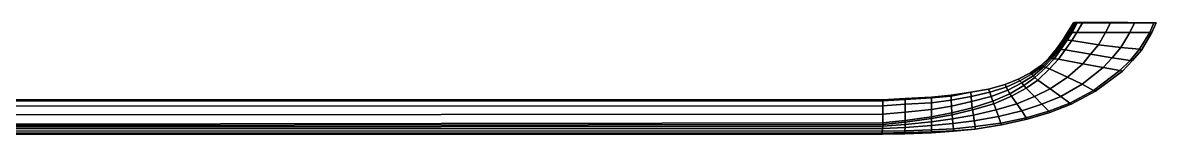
# Model space of a CAD drawing. Extents: x -286 to 286, y -28 to 0.
# Drawn here: x 6 to 286, y -27.6 to 0 of the extents above; entities that cross this region are included whole.
import ezdxf

# ---------------------------------------------------------------- set-up
doc = ezdxf.new("R2010")
doc.units = 0
doc.layers.add('METAL', color=5, linetype='CONTINUOUS')

msp = doc.modelspace()

# ---------------------------------------------------------------- meshes
at = {"layer": 'METAL'}
mesh = msp.add_polyface(dxfattribs=at)
corners = [(265.2, -2.46, 3.11), (264.03, -4.3, 3.13), (265.17, -4.45, 2.94), (266.38, -2.46, 2.92), (262.45, -6.63, 3.13), (263.5, -6.77, 2.95), (260.75, -8.98, 3.14), (261.84, -9.08, 2.96), (265.84, 0, 0.83), (265.52, -0.01, -0.67), (264.11, -2.46, -0.53), (264.47, -2.44, 0.81), (263.04, -4.15, -0.43), (263.3, -4.17, 0.97), (261.4, -6.46, -0.43), (261.67, -6.49, 0.97), (259.44, -8.78, -0.43), (259.76, -8.83, 0.97), (266.16, 0, 2.11), (264.84, -2.44, 2.07), (266.47, -0.01, 3.18), (265.2, -2.46, 3.11), (263.63, -4.22, 2.16), (264.03, -4.3, 3.13), (262.02, -6.55, 2.16), (262.45, -6.63, 3.13), (260.2, -8.9, 2.16), (260.75, -8.98, 3.14), (264.11, -2.46, -1.21), (265.52, -0.01, -1.21), (263.04, -4.15, -1.13), (261.4, -6.46, -1.13), (259.44, -8.78, -1.13), (263.04, -4.15, -1.48), (261.4, -6.46, -1.48), (261.4, -6.46, -1.37), (263.04, -4.15, -1.37), (265.52, -0.01, -1.39), (264.11, -2.46, -1.39), (259.44, -8.78, -1.37), (265.52, -0.01, -1.48), (264.11, -2.46, -1.48), (259.44, -8.78, -1.48), (265.2, -2.46, -6.08), (266.38, -2.46, -5.88), (265.17, -4.45, -5.9), (264.03, -4.3, -6.09), (263.5, -6.77, -5.92), (262.45, -6.63, -6.1), (261.84, -9.08, -5.93), (260.75, -8.98, -6.1), (265.84, 0, -3.79), (264.47, -2.44, -3.77), (264.11, -2.46, -2.43), (265.52, -0.01, -2.29), (263.3, -4.17, -3.93), (263.04, -4.15, -2.53), (261.67, -6.49, -3.93), (261.4, -6.46, -2.53), (259.76, -8.83, -3.94), (259.44, -8.78, -2.53), (266.16, 0, -5.08), (264.84, -2.44, -5.03), (263.63, -4.22, -5.12), (265.2, -2.46, -6.08), (264.03, -4.3, -6.09), (262.02, -6.55, -5.12), (262.45, -6.63, -6.1), (260.2, -8.9, -5.13), (260.75, -8.98, -6.1), (264.11, -2.46, -1.75), (265.52, -0.01, -1.75), (263.04, -4.15, -1.83), (261.4, -6.46, -1.83), (259.44, -8.78, -1.83), (263.04, -4.15, -1.6), (261.4, -6.46, -1.6), (264.11, -2.46, -1.57), (265.52, -0.01, -1.57), (257.68, -10.56, -1.83), (257.68, -10.56, -1.6), (259.44, -8.78, -1.6)]
mesh.append_faces([[corners[k] for k in face] for face in [(0, 1, 2, 3), (1, 4, 5, 2), (4, 6, 7, 5), (8, 9, 10, 11), (11, 10, 12, 13), (13, 12, 14, 15), (15, 14, 16, 17), (18, 8, 11, 19), (20, 18, 19, 21), (19, 11, 13, 22), (21, 19, 22, 23), (22, 13, 15, 24), (23, 22, 24, 25), (24, 15, 17, 26), (25, 24, 26, 27), (28, 10, 9, 29), (30, 12, 10, 28), (31, 14, 12, 30), (32, 16, 14, 31), (33, 34, 35, 36), (28, 29, 37, 38), (36, 30, 28, 38), (31, 30, 36, 35), (32, 31, 35, 39), (38, 37, 40, 41), (36, 38, 41, 33), (39, 35, 34, 42), (43, 44, 45, 46), (46, 45, 47, 48), (48, 47, 49, 50), (51, 52, 53, 54), (52, 55, 56, 53), (55, 57, 58, 56), (57, 59, 60, 58), (61, 62, 52, 51), (62, 63, 55, 52), (64, 65, 63, 62), (63, 66, 57, 55), (65, 67, 66, 63), (66, 68, 59, 57), (67, 69, 68, 66), (70, 71, 54, 53), (72, 70, 53, 56), (73, 72, 56, 58), (74, 73, 58, 60), (33, 75, 76, 34), (70, 77, 78, 71), (75, 77, 70, 72), (73, 76, 75, 72), (79, 80, 81, 74), (74, 81, 76, 73), (77, 41, 40, 78), (75, 33, 41, 77), (81, 42, 34, 76)]])
mesh = msp.add_polyface(dxfattribs=at)
corners = [(266.47, -0.01, 3.18), (265.2, -2.46, 3.11), (266.38, -2.46, 2.92), (267.77, -0.01, 2.98), (279, 0, 0.38), (279, -0.01, -0.67), (267.77, -0.01, -0.67), (267.77, 0, 0.76), (265.52, -0.01, -0.67), (265.84, 0, 0.83), (267.77, 0, 1.98), (266.16, 0, 2.11), (267.77, -0.01, 2.98), (266.47, -0.01, 3.18), (267.79, -0.01, -1.21), (279.15, -0.01, -1.21), (277.63, -11.97, -1.13), (277.04, -11.84, -0.43), (270.54, -16.76, -0.21), (270.98, -16.97, -0.94), (264.66, -19.92, 0.17), (265, -20.19, -0.6), (265.52, -0.01, -1.21), (267.79, -0.01, -1.48), (265.52, -0.01, -1.48), (265.52, -0.01, -1.39), (267.79, -0.01, -1.39), (279.15, -0.01, -1.39), (270.98, -16.97, -0.94), (265, -20.19, -0.6), (265, -20.19, -1.19), (270.98, -16.97, -1.31), (274.72, -0.01, 2.07), (273.47, -2.46, 2.03), (265.17, -4.45, 2.94), (271.72, -5.46, 2.07), (269.8, -7.82, 2.11), (263.5, -6.77, 2.95), (261.84, -9.08, 2.96), (267.87, -10.16, 2.15), (275.15, -8.69, 0.95), (272.93, -11.08, 1.02), (264.06, -13.48, 2.3), (267.7, -15.25, 1.21), (277.04, -11.84, -0.43), (270.54, -16.76, -0.21), (262.42, -18.29, 1.51), (264.66, -19.92, 0.17), (274.72, -0.01, 2.07), (274.01, 0, 1.47), (277.29, -6.17, 0.89), (279.15, -0.01, -1.48), (265, -20.19, -1.48), (270.98, -16.97, -1.48), (266.47, -0.01, -6.15), (267.77, -0.01, -5.95), (266.38, -2.46, -5.88), (265.2, -2.46, -6.08), (279, 0, -3.35), (267.77, 0, -3.73), (267.77, -0.01, -2.29), (279, -0.01, -2.29), (265.84, 0, -3.79), (265.52, -0.01, -2.29), (267.77, 0, -4.94), (266.47, -0.01, -6.15), (265.2, -2.46, -6.08), (264.84, -2.44, -5.03), (266.16, 0, -5.08), (266.16, 0, -5.08), (267.77, -0.01, -5.95), (266.47, -0.01, -6.15), (267.79, -0.01, -1.75), (279.15, -0.01, -1.75), (277.63, -11.97, -1.83), (270.98, -16.97, -2.02), (270.54, -16.76, -2.76), (277.04, -11.84, -2.53), (265, -20.19, -2.37), (264.66, -19.92, -3.14), (265.52, -0.01, -1.75), (267.79, -0.01, -1.57), (265.52, -0.01, -1.57), (279.15, -0.01, -1.57), (270.98, -16.97, -2.02), (270.98, -16.97, -1.66), (265, -20.19, -1.78), (265, -20.19, -2.37), (274.72, -0.01, -5.03), (273.47, -2.46, -5), (271.72, -5.46, -5.03), (265.17, -4.45, -5.9), (269.8, -7.82, -5.07), (267.87, -10.16, -5.12), (261.84, -9.08, -5.93), (263.5, -6.77, -5.92), (275.15, -8.69, -3.92), (272.93, -11.08, -3.98), (267.7, -15.25, -4.18), (264.06, -13.48, -5.26), (277.04, -11.84, -2.53), (270.54, -16.76, -2.76), (264.66, -19.92, -3.14), (262.42, -18.29, -4.47), (274.01, 0, -4.43), (274.72, -0.01, -5.03), (277.29, -6.17, -3.85)]
mesh.append_faces([[corners[k] for k in face] for face in [(0, 1, 2, 3), (4, 5, 6, 7), (7, 6, 8, 9), (7, 10, 4, 4), (10, 7, 9, 11), (12, 10, 11, 13), (14, 6, 5, 15), (16, 17, 18, 19), (19, 18, 20, 21), (22, 8, 6, 14), (23, 24, 25, 26), (14, 15, 27, 26), (28, 29, 30, 31), (22, 14, 26, 25), (32, 3, 2, 33), (33, 2, 34, 35), (36, 37, 38, 39), (35, 34, 37, 36), (40, 36, 39, 41), (41, 39, 42, 43), (44, 41, 43, 45), (45, 43, 46, 47), (12, 48, 49, 10), (50, 35, 36, 40), (26, 27, 51, 23), (31, 30, 52, 53), (54, 55, 56, 57), (58, 59, 60, 61), (59, 62, 63, 60), (59, 58, 64, 64), (65, 66, 67, 68), (64, 69, 62, 59), (70, 71, 69, 64), (72, 73, 61, 60), (74, 75, 76, 77), (75, 78, 79, 76), (80, 72, 60, 63), (23, 81, 82, 24), (72, 81, 83, 73), (84, 85, 86, 87), (80, 82, 81, 72), (88, 89, 56, 55), (89, 90, 91, 56), (92, 93, 94, 95), (90, 92, 95, 91), (96, 97, 93, 92), (97, 98, 99, 93), (100, 101, 98, 97), (101, 102, 103, 98), (70, 64, 104, 105), (106, 96, 92, 90), (81, 23, 51, 83), (85, 53, 52, 86)]])
mesh = msp.add_polyface(dxfattribs=at)
corners = [(285.43, -0.01, -0.67), (279, -0.01, -0.67), (279, 0, 0.38), (267.77, 0, 1.98), (274.01, 0, 1.47), (277.76, 0, 0.93), (286.02, -0.01, -1.21), (285.43, -0.01, -0.67), (284.39, -2.46, -0.67), (284.93, -2.46, -1.18), (281.88, -6.6, -0.61), (282.33, -6.79, -1.19), (279.54, -9.37, -0.52), (280.16, -9.37, -1.16), (279.15, -0.01, -1.21), (286.02, -0.01, -1.21), (277.04, -11.84, -0.43), (277.63, -11.97, -1.13), (282.33, -6.79, -1.48), (284.93, -2.46, -1.48), (284.93, -2.46, -1.37), (282.33, -6.79, -1.39), (280.16, -9.37, -1.48), (280.16, -9.37, -1.38), (270.98, -16.97, -1.48), (277.63, -11.97, -1.48), (277.63, -11.97, -1.37), (270.98, -16.97, -1.31), (286.02, -0.01, -1.21), (284.93, -2.46, -1.18), (286.02, -0.01, -1.39), (282.33, -6.79, -1.19), (280.16, -9.37, -1.16), (277.63, -11.97, -1.13), (270.98, -16.97, -0.94), (286.02, -0.01, -1.39), (279.15, -0.01, -1.39), (280.61, -0.01, 0.85), (280.61, -0.01, 0.85), (274.72, -0.01, 2.07), (273.47, -2.46, 2.03), (279.47, -2.46, 0.84), (285.43, -0.01, -0.67), (284.39, -2.46, -0.67), (271.72, -5.46, 2.07), (277.29, -6.17, 0.89), (281.88, -6.6, -0.61), (279.54, -9.37, -0.52), (275.15, -8.69, 0.95), (272.93, -11.08, 1.02), (277.04, -11.84, -0.43), (274.72, -0.01, 2.07), (286.02, -0.01, -1.48), (286.02, -0.01, -1.48), (279.15, -0.01, -1.48), (285.43, -0.01, -2.29), (279, 0, -3.35), (279, -0.01, -2.29), (277.76, 0, -3.9), (274.01, 0, -4.43), (267.77, 0, -4.94), (286.02, -0.01, -1.75), (284.93, -2.46, -1.78), (284.39, -2.46, -2.29), (285.43, -0.01, -2.29), (282.33, -6.79, -1.77), (281.88, -6.6, -2.36), (280.16, -9.37, -1.8), (279.54, -9.37, -2.44), (279.15, -0.01, -1.75), (286.02, -0.01, -1.75), (277.63, -11.97, -1.83), (277.04, -11.84, -2.53), (282.33, -6.79, -1.58), (284.93, -2.46, -1.59), (280.16, -9.37, -1.59), (270.98, -16.97, -1.66), (277.63, -11.97, -1.6), (286.02, -0.01, -1.75), (286.02, -0.01, -1.57), (284.93, -2.46, -1.78), (282.33, -6.79, -1.77), (280.16, -9.37, -1.8), (277.63, -11.97, -1.83), (270.98, -16.97, -2.02), (279.15, -0.01, -1.57), (286.02, -0.01, -1.57), (280.61, -0.01, -3.82), (280.61, -0.01, -3.82), (279.47, -2.46, -3.8), (273.47, -2.46, -5), (274.72, -0.01, -5.03), (285.43, -0.01, -2.29), (284.39, -2.46, -2.29), (277.29, -6.17, -3.85), (271.72, -5.46, -5.03), (281.88, -6.6, -2.36), (279.54, -9.37, -2.44), (277.04, -11.84, -2.53), (272.93, -11.08, -3.98), (275.15, -8.69, -3.92), (274.72, -0.01, -5.03)]
mesh.append_faces([[corners[k] for k in face] for face in [(0, 1, 2, 2), (3, 4, 5, 2), (6, 7, 8, 9), (9, 8, 10, 11), (11, 10, 12, 13), (14, 1, 0, 15), (13, 12, 16, 17), (18, 19, 20, 21), (22, 18, 21, 23), (24, 25, 26, 27), (28, 29, 20, 30), (29, 31, 21, 20), (31, 32, 23, 21), (33, 34, 27, 26), (14, 15, 35, 36), (32, 33, 26, 23), (37, 0, 2, 5), (38, 39, 40, 41), (42, 38, 41, 43), (41, 40, 44, 45), (43, 41, 45, 46), (47, 48, 49, 50), (51, 37, 5, 4), (46, 45, 48, 47), (30, 20, 19, 52), (36, 35, 53, 54), (23, 26, 25, 22), (55, 56, 57, 57), (58, 59, 60, 56), (61, 62, 63, 64), (62, 65, 66, 63), (65, 67, 68, 66), (69, 70, 55, 57), (67, 71, 72, 68), (18, 73, 74, 19), (22, 75, 73, 18), (24, 76, 77, 25), (78, 79, 74, 80), (80, 74, 73, 81), (81, 73, 75, 82), (83, 77, 76, 84), (69, 85, 86, 70), (82, 75, 77, 83), (87, 58, 56, 55), (88, 89, 90, 91), (92, 93, 89, 88), (89, 94, 95, 90), (93, 96, 94, 89), (97, 98, 99, 100), (101, 59, 58, 87), (96, 97, 100, 94), (79, 52, 19, 74), (85, 54, 53, 86), (75, 22, 25, 77)]])
mesh = msp.add_polyface(dxfattribs=at)
corners = [(260.75, -8.98, 3.14), (258.71, -11.07, 3.2), (259.64, -11.45, 3.05), (261.84, -9.08, 2.96), (256.03, -13.57, 3.27), (256.74, -14.26, 3.15), (259.76, -8.83, 0.97), (259.44, -8.78, -0.43), (257.68, -10.56, -0.43), (257.95, -10.7, 0.99), (254.92, -12.43, -0.43), (255.22, -12.76, 1.02), (260.2, -8.9, 2.16), (258.29, -10.88, 2.2), (260.75, -8.98, 3.14), (258.71, -11.07, 3.2), (255.59, -13.14, 2.25), (256.03, -13.57, 3.27), (265, -20.19, -0.6), (264.66, -19.92, 0.17), (259.46, -21.91, 0.48), (259.71, -22.24, -0.15), (257.68, -10.56, -1.13), (259.44, -8.78, -1.13), (254.92, -12.43, -1.13), (253.89, -23.52, 0.83), (254.09, -23.88, 0.07), (259.71, -22.24, -1.48), (265, -20.19, -1.48), (265, -20.19, -1.19), (259.71, -22.24, -1.04), (259.44, -8.78, -1.48), (257.68, -10.56, -1.48), (257.68, -10.56, -1.37), (259.44, -8.78, -1.37), (265, -20.19, -0.6), (259.71, -22.24, -0.15), (254.92, -12.43, -1.37), (254.09, -23.88, 0.07), (254.09, -23.88, -0.97), (267.87, -10.16, 2.15), (264.06, -13.48, 2.3), (259.78, -16.4, 2.5), (253.9, -16.23, 3.16), (255.9, -18.27, 2.63), (267.7, -15.25, 1.21), (262.42, -18.29, 1.51), (257.75, -20.16, 1.74), (264.66, -19.92, 0.17), (259.46, -21.91, 0.48), (252.79, -21.83, 2), (253.89, -23.52, 0.83), (254.92, -12.43, -1.48), (254.09, -23.88, -1.48), (260.75, -8.98, -6.1), (261.84, -9.08, -5.93), (259.64, -11.45, -6.01), (258.71, -11.07, -6.16), (256.74, -14.26, -6.11), (256.03, -13.57, -6.24), (259.76, -8.83, -3.94), (257.95, -10.7, -3.96), (257.68, -10.56, -2.53), (259.44, -8.78, -2.53), (255.22, -12.76, -3.98), (254.92, -12.43, -2.53), (260.2, -8.9, -5.13), (258.29, -10.88, -5.17), (260.75, -8.98, -6.1), (258.71, -11.07, -6.16), (255.59, -13.14, -5.22), (256.03, -13.57, -6.24), (265, -20.19, -2.37), (259.71, -22.24, -2.82), (259.46, -21.91, -3.45), (264.66, -19.92, -3.14), (257.68, -10.56, -1.83), (259.44, -8.78, -1.83), (254.92, -12.43, -1.83), (254.09, -23.88, -3.03), (253.89, -23.52, -3.79), (259.71, -22.24, -1.93), (265, -20.19, -1.78), (259.44, -8.78, -1.6), (257.68, -10.56, -1.6), (265, -20.19, -2.37), (259.71, -22.24, -2.82), (254.92, -12.43, -1.6), (254.09, -23.88, -2), (254.09, -23.88, -3.03), (267.87, -10.16, -5.12), (264.06, -13.48, -5.26), (259.78, -16.4, -5.47), (255.9, -18.27, -5.59), (253.9, -16.23, -6.12), (267.7, -15.25, -4.18), (262.42, -18.29, -4.47), (257.75, -20.16, -4.7), (264.66, -19.92, -3.14), (259.46, -21.91, -3.45), (253.89, -23.52, -3.79), (252.79, -21.83, -4.96)]
mesh.append_faces([[corners[k] for k in face] for face in [(0, 1, 2, 3), (1, 4, 5, 2), (6, 7, 8, 9), (9, 8, 10, 11), (12, 6, 9, 13), (14, 12, 13, 15), (13, 9, 11, 16), (15, 13, 16, 17), (18, 19, 20, 21), (22, 8, 7, 23), (24, 10, 8, 22), (21, 20, 25, 26), (27, 28, 29, 30), (31, 32, 33, 34), (35, 36, 30, 29), (22, 23, 34, 33), (24, 22, 33, 37), (36, 38, 39, 30), (40, 3, 2, 41), (41, 2, 5, 42), (42, 5, 43, 44), (45, 41, 42, 46), (46, 42, 44, 47), (48, 46, 47, 49), (49, 47, 50, 51), (37, 33, 32, 52), (30, 39, 53, 27), (54, 55, 56, 57), (57, 56, 58, 59), (60, 61, 62, 63), (61, 64, 65, 62), (66, 67, 61, 60), (68, 69, 67, 66), (67, 70, 64, 61), (69, 71, 70, 67), (72, 73, 74, 75), (76, 77, 63, 62), (78, 76, 62, 65), (73, 79, 80, 74), (27, 81, 82, 28), (31, 83, 84, 32), (85, 82, 81, 86), (78, 87, 84, 76), (86, 81, 88, 89), (90, 91, 56, 55), (91, 92, 58, 56), (92, 93, 94, 58), (95, 96, 92, 91), (96, 97, 93, 92), (98, 99, 97, 96), (99, 100, 101, 97), (87, 52, 32, 84), (81, 27, 53, 88)]])
mesh = msp.add_polyface(dxfattribs=at)
corners = [(256.03, -13.57, 3.27), (253.28, -15.57, 3.25), (253.9, -16.23, 3.16), (256.74, -14.26, 3.15), (249.83, -17.58, 3.25), (245.63, -19.44, 3.29), (245.86, -20.07, 3.29), (250.23, -18.2, 3.21), (255.22, -12.76, 1.02), (254.92, -12.43, -0.43), (251.93, -13.97, -0.43), (252.31, -14.39, 1.01), (248.93, -15.93, 1.01), (248.67, -15.3, -0.43), (244.59, -16.45, -0.44), (244.86, -17.24, 1.1), (255.59, -13.14, 2.25), (252.76, -14.92, 2.24), (256.03, -13.57, 3.27), (253.28, -15.57, 3.25), (249.32, -16.69, 2.24), (245.2, -18.24, 2.35), (249.83, -17.58, 3.25), (245.63, -19.44, 3.29), (254.09, -23.88, 0.07), (253.89, -23.52, 0.83), (247.65, -24.86, 1.31), (247.81, -25.3, 0.51), (248.67, -15.3, -1.13), (248.67, -15.3, -0.43), (251.93, -13.97, -1.04), (254.92, -12.43, -1.13), (247.81, -25.3, -1.48), (254.09, -23.88, -1.48), (254.09, -23.88, -0.97), (247.81, -25.3, -0.82), (251.93, -13.97, -1.48), (248.67, -15.3, -1.48), (248.67, -15.3, -1.37), (251.93, -13.97, -1.33), (254.09, -23.88, 0.07), (247.81, -25.3, 0.51), (254.92, -12.43, -1.37), (251.57, -20.06, 2.79), (246.46, -21.61, 2.95), (255.9, -18.27, 2.63), (252.79, -21.83, 2), (247.05, -23.2, 2.29), (253.89, -23.52, 0.83), (247.65, -24.86, 1.31), (257.75, -20.16, 1.74), (254.92, -12.43, -1.48), (256.03, -13.57, -6.24), (256.74, -14.26, -6.11), (253.9, -16.23, -6.12), (253.28, -15.57, -6.21), (249.83, -17.58, -6.21), (250.23, -18.2, -6.17), (245.86, -20.07, -6.26), (245.63, -19.44, -6.26), (255.22, -12.76, -3.98), (252.31, -14.39, -3.97), (251.93, -13.97, -2.53), (254.92, -12.43, -2.53), (248.93, -15.93, -3.97), (244.86, -17.24, -4.07), (244.59, -16.45, -2.52), (248.67, -15.3, -2.53), (255.59, -13.14, -5.22), (252.76, -14.92, -5.2), (256.03, -13.57, -6.24), (253.28, -15.57, -6.21), (249.32, -16.69, -5.2), (245.2, -18.24, -5.31), (249.83, -17.58, -6.21), (245.63, -19.44, -6.26), (254.09, -23.88, -3.03), (247.81, -25.3, -3.47), (247.65, -24.86, -4.28), (253.89, -23.52, -3.79), (248.67, -15.3, -1.83), (251.93, -13.97, -1.93), (248.67, -15.3, -2.53), (254.92, -12.43, -1.83), (247.81, -25.3, -2.14), (254.09, -23.88, -2), (251.93, -13.97, -1.63), (248.67, -15.3, -1.6), (254.09, -23.88, -3.03), (247.81, -25.3, -3.47), (254.92, -12.43, -1.6), (244.59, -16.45, -1.8), (244.59, -16.45, -1.54), (251.57, -20.06, -5.75), (246.46, -21.61, -5.92), (255.9, -18.27, -5.59), (252.79, -21.83, -4.96), (247.05, -23.2, -5.26), (253.89, -23.52, -3.79), (247.65, -24.86, -4.28), (257.75, -20.16, -4.7), (244.59, -16.45, -1.48)]
mesh.append_faces([[corners[k] for k in face] for face in [(0, 1, 2, 3), (4, 5, 6, 7), (1, 4, 7, 2), (8, 9, 10, 11), (12, 13, 14, 15), (11, 10, 13, 12), (16, 8, 11, 17), (18, 16, 17, 19), (20, 12, 15, 21), (22, 20, 21, 23), (17, 11, 12, 20), (19, 17, 20, 22), (24, 25, 26, 27), (28, 29, 10, 30), (30, 10, 9, 31), (32, 33, 34, 35), (36, 37, 38, 39), (40, 41, 35, 34), (28, 30, 39, 38), (30, 31, 42, 39), (43, 7, 6, 44), (45, 2, 7, 43), (46, 43, 44, 47), (48, 46, 47, 49), (50, 45, 43, 46), (39, 42, 51, 36), (52, 53, 54, 55), (56, 57, 58, 59), (55, 54, 57, 56), (60, 61, 62, 63), (64, 65, 66, 67), (61, 64, 67, 62), (68, 69, 61, 60), (70, 71, 69, 68), (72, 73, 65, 64), (74, 75, 73, 72), (69, 72, 64, 61), (71, 74, 72, 69), (76, 77, 78, 79), (80, 81, 62, 82), (81, 83, 63, 62), (32, 84, 85, 33), (36, 86, 87, 37), (88, 85, 84, 89), (80, 87, 86, 81), (81, 86, 90, 83), (91, 92, 87, 80), (93, 94, 58, 57), (95, 93, 57, 54), (96, 97, 94, 93), (98, 99, 97, 96), (100, 96, 93, 95), (86, 36, 51, 90), (92, 101, 37, 87)]])
mesh = msp.add_polyface(dxfattribs=at)
corners = [(235.55, -22.78, 3.47), (240.62, -21.61, 3.41), (240.49, -21.08, 3.35), (235.48, -22.35, 3.45), (245.63, -19.44, 3.29), (245.86, -20.07, 3.29), (240.28, -18.27, 1.17), (240.17, -17.24, -0.43), (235.32, -18.17, -0.37), (235.38, -19.17, 1.2), (244.86, -17.24, 1.1), (244.59, -16.45, -0.44), (240.38, -19.55, 2.72), (235.43, -20.63, 2.96), (240.38, -19.55, 2.72), (235.43, -20.63, 2.96), (245.2, -18.24, 2.35), (245.63, -19.44, 3.29), (241.3, -26.35, 0.93), (241.3, -25.73, 1.8), (235.89, -26.28, 2.09), (235.89, -26.76, 1.29), (240.17, -17.24, -1.13), (240.17, -17.24, -0.43), (244.59, -16.45, -0.44), (244.59, -16.45, -1.16), (248.67, -15.3, -0.43), (248.67, -15.3, -1.13), (247.81, -25.3, 0.51), (247.65, -24.86, 1.31), (244.59, -16.45, -1.48), (240.17, -17.24, -1.48), (240.17, -17.24, -1.37), (244.59, -16.45, -1.42), (241.3, -26.35, 0.93), (235.89, -26.76, 1.29), (235.89, -26.86, -0.56), (241.3, -26.35, -0.68), (248.67, -15.3, -1.37), (247.81, -25.3, 0.51), (247.81, -25.3, -0.82), (240.84, -22.91, 3.12), (235.66, -23.83, 3.2), (246.46, -21.61, 2.95), (241.06, -24.28, 2.58), (235.77, -25, 2.73), (241.3, -25.73, 1.8), (235.89, -26.28, 2.09), (247.05, -23.2, 2.29), (247.65, -24.86, 1.31), (235.89, -26.86, -1.48), (241.3, -26.35, -1.48), (248.67, -15.3, -1.48), (247.81, -25.3, -1.48), (235.55, -22.78, -6.44), (235.48, -22.35, -6.42), (240.49, -21.08, -6.32), (240.62, -21.61, -6.37), (245.63, -19.44, -6.26), (245.86, -20.07, -6.26), (240.28, -18.27, -4.13), (235.38, -19.17, -4.17), (235.32, -18.17, -2.59), (240.17, -17.24, -2.53), (244.86, -17.24, -4.07), (244.59, -16.45, -2.52), (240.38, -19.55, -5.69), (235.43, -20.63, -5.92), (235.43, -20.63, -5.92), (240.38, -19.55, -5.69), (245.2, -18.24, -5.31), (245.63, -19.44, -6.26), (241.3, -26.35, -3.89), (235.89, -26.76, -4.25), (235.89, -26.28, -5.05), (241.3, -25.73, -4.76), (240.17, -17.24, -1.83), (244.59, -16.45, -1.8), (244.59, -16.45, -2.52), (240.17, -17.24, -2.53), (248.67, -15.3, -1.83), (248.67, -15.3, -2.53), (235.32, -17.96, -2.1), (247.81, -25.3, -3.47), (247.65, -24.86, -4.28), (244.59, -16.45, -1.54), (240.17, -17.24, -1.6), (235.32, -17.96, -1.72), (235.32, -17.96, -1.48), (241.3, -26.35, -3.89), (241.3, -26.35, -2.28), (235.89, -26.86, -2.4), (235.89, -26.76, -4.25), (247.81, -25.3, -3.47), (247.81, -25.3, -2.14), (240.84, -22.91, -6.08), (235.66, -23.83, -6.16), (246.46, -21.61, -5.92), (241.06, -24.28, -5.54), (235.77, -25, -5.7), (241.3, -25.73, -4.76), (235.89, -26.28, -5.05), (247.05, -23.2, -5.26), (247.65, -24.86, -4.28)]
mesh.append_faces([[corners[k] for k in face] for face in [(0, 1, 2, 3), (4, 2, 1, 5), (6, 7, 8, 9), (10, 11, 7, 6), (12, 6, 9, 13), (2, 14, 15, 3), (16, 10, 6, 12), (17, 16, 14, 2), (18, 19, 20, 21), (22, 23, 24, 25), (25, 24, 26, 27), (28, 29, 19, 18), (30, 31, 32, 33), (34, 35, 36, 37), (22, 25, 33, 32), (25, 27, 38, 33), (39, 34, 37, 40), (41, 1, 0, 42), (43, 5, 1, 41), (44, 41, 42, 45), (46, 44, 45, 47), (48, 43, 41, 44), (49, 48, 44, 46), (37, 36, 50, 51), (33, 38, 52, 30), (40, 37, 51, 53), (54, 55, 56, 57), (58, 59, 57, 56), (60, 61, 62, 63), (64, 60, 63, 65), (66, 67, 61, 60), (56, 55, 68, 69), (70, 66, 60, 64), (71, 56, 69, 70), (72, 73, 74, 75), (76, 77, 78, 79), (77, 80, 81, 78), (82, 76, 79, 62), (83, 72, 75, 84), (30, 85, 86, 31), (31, 86, 87, 88), (89, 90, 91, 92), (76, 86, 85, 77), (87, 86, 76, 82), (93, 94, 90, 89), (95, 96, 54, 57), (97, 95, 57, 59), (98, 99, 96, 95), (100, 101, 99, 98), (102, 98, 95, 97), (103, 100, 98, 102), (90, 51, 50, 91), (94, 53, 51, 90)]])
mesh = msp.add_polyface(dxfattribs=at)
corners = [(218.44, -24.78, 3.51), (0.26, -25.11, 3.49), (0.26, -25.42, 3.51), (218.43, -25.22, 3.5), (223.96, -24.64, 3.52), (223.97, -24.23, 3.47), (218.44, -20.56, 1.51), (218.44, -19.33, -0.4), (0.26, -19.37, -0.41), (0.26, -20.67, 1.51), (223.97, -20.15, 1.48), (223.97, -18.99, -0.4), (218.44, -22.62, 3.07), (218.44, -20.56, 1.51), (0.26, -20.67, 1.51), (0.26, -22.83, 3.05), (218.44, -22.62, 3.07), (0.26, -22.83, 3.05), (223.97, -22.13, 3.03), (223.97, -22.13, 3.03), (218.23, -27.31, 1.85), (218.4, -26.82, 2.71), (0.26, -26.76, 2.87), (0.26, -27.32, 1.94), (0.26, -19.13, -0.83), (218.44, -19.13, -0.87), (223.93, -27.21, 1.68), (223.93, -26.74, 2.53), (223.97, -18.78, -0.87), (223.93, -27.5, -1.48), (230.46, -27.23, -1.48), (230.46, -27.23, -0.5), (223.93, -27.5, -0.4), (0.26, -27.65, -1.48), (218.4, -27.61, -1.48), (218.4, -27.61, -0.36), (0.26, -27.65, -0.34), (218.44, -19.13, -1.48), (0.26, -19.13, -1.48), (0.26, -19.13, -1.24), (218.44, -19.13, -1.25), (218.23, -27.31, 1.85), (0.26, -27.32, 1.94), (0.26, -19.13, -0.83), (218.44, -19.13, -0.87), (223.93, -27.21, 1.68), (223.97, -18.78, -0.87), (223.97, -18.78, -1.25), (223.95, -25.23, 3.3), (223.96, -24.64, 3.52), (218.43, -25.22, 3.5), (218.42, -25.63, 3.34), (0.26, -25.42, 3.51), (0.26, -25.78, 3.4), (223.94, -25.94, 2.98), (218.41, -26.17, 3.08), (223.93, -26.74, 2.53), (218.4, -26.82, 2.71), (0.26, -26.23, 3.19), (0.26, -26.76, 2.87), (223.97, -18.78, -1.48), (218.44, -24.78, -6.47), (218.43, -25.22, -6.46), (0.26, -25.42, -6.48), (0.26, -25.11, -6.45), (223.97, -24.23, -6.43), (223.96, -24.64, -6.48), (218.44, -20.56, -4.48), (0.26, -20.67, -4.47), (0.26, -19.37, -2.55), (218.44, -19.33, -2.56), (223.97, -20.15, -4.45), (223.97, -18.99, -2.56), (218.44, -22.62, -6.03), (0.26, -22.83, -6.02), (0.26, -20.67, -4.47), (218.44, -20.56, -4.48), (0.26, -22.83, -6.02), (218.44, -22.62, -6.03), (223.97, -22.13, -5.99), (223.97, -22.13, -5.99), (218.23, -27.31, -4.82), (0.26, -27.32, -4.91), (0.26, -26.76, -5.84), (218.4, -26.82, -5.67), (0.26, -19.13, -2.13), (218.44, -19.13, -2.09), (223.93, -27.21, -4.64), (223.93, -26.74, -5.49), (223.97, -18.78, -2.09), (0.26, -27.65, -2.62), (218.4, -27.61, -2.61), (218.44, -19.13, -1.71), (0.26, -19.13, -1.73), (223.93, -27.5, -2.56), (218.23, -27.31, -4.82), (0.26, -27.32, -4.91), (0.26, -19.13, -2.13), (218.44, -19.13, -2.09), (223.93, -27.21, -4.64), (223.97, -18.78, -1.71), (223.97, -18.78, -2.09), (223.95, -25.23, -6.27), (218.42, -25.63, -6.31), (218.43, -25.22, -6.46), (223.96, -24.64, -6.48), (0.26, -25.78, -6.37), (0.26, -25.42, -6.48), (223.94, -25.94, -5.94), (218.41, -26.17, -6.04), (223.93, -26.74, -5.49), (218.4, -26.82, -5.67), (0.26, -26.23, -6.16), (0.26, -26.76, -5.84)]
mesh.append_faces([[corners[k] for k in face] for face in [(0, 1, 2, 3), (0, 3, 4, 5), (6, 7, 8, 9), (10, 11, 7, 6), (12, 13, 14, 15), (0, 16, 17, 1), (18, 10, 13, 12), (5, 19, 16, 0), (20, 21, 22, 23), (24, 8, 7, 25), (26, 27, 21, 20), (25, 7, 11, 28), (29, 30, 31, 32), (33, 34, 35, 36), (37, 38, 39, 40), (34, 29, 32, 35), (41, 42, 36, 35), (43, 44, 40, 39), (45, 41, 35, 32), (44, 46, 47, 40), (48, 49, 50, 51), (51, 50, 52, 53), (54, 48, 51, 55), (56, 54, 55, 57), (55, 51, 53, 58), (57, 55, 58, 59), (40, 47, 60, 37), (61, 62, 63, 64), (61, 65, 66, 62), (67, 68, 69, 70), (71, 67, 70, 72), (73, 74, 75, 76), (61, 64, 77, 78), (79, 73, 76, 71), (65, 61, 78, 80), (81, 82, 83, 84), (85, 86, 70, 69), (87, 81, 84, 88), (86, 89, 72, 70), (33, 90, 91, 34), (37, 92, 93, 38), (34, 91, 94, 29), (95, 91, 90, 96), (97, 93, 92, 98), (99, 94, 91, 95), (98, 92, 100, 101), (102, 103, 104, 105), (103, 106, 107, 104), (108, 109, 103, 102), (110, 111, 109, 108), (109, 112, 106, 103), (111, 113, 112, 109), (92, 37, 60, 100)]])
mesh = msp.add_polyface(dxfattribs=at)
corners = [(230.49, -23.74, 3.54), (230.5, -23.35, 3.43), (223.97, -24.23, 3.47), (223.96, -24.64, 3.52), (235.55, -22.78, 3.47), (235.48, -22.35, 3.45), (230.5, -19.82, 1.19), (230.5, -18.64, -0.37), (223.97, -18.99, -0.4), (223.97, -20.15, 1.48), (235.38, -19.17, 1.2), (235.32, -18.17, -0.37), (230.5, -21.46, 3.01), (223.97, -22.13, 3.03), (230.5, -21.46, 3.01), (223.97, -22.13, 3.03), (235.43, -20.63, 2.96), (235.43, -20.63, 2.96), (230.46, -27.04, 1.45), (230.46, -26.56, 2.33), (223.93, -26.74, 2.53), (223.93, -27.21, 1.68), (230.5, -18.43, -0.86), (235.32, -17.96, -0.86), (240.17, -17.24, -0.43), (240.17, -17.24, -1.13), (223.97, -18.78, -0.87), (235.89, -26.76, 1.29), (235.89, -26.28, 2.09), (240.17, -17.24, -1.48), (235.32, -17.96, -1.48), (235.32, -17.96, -1.25), (240.17, -17.24, -1.37), (230.5, -18.43, -1.48), (223.97, -18.78, -1.48), (223.97, -18.78, -1.25), (230.5, -18.43, -1.25), (230.46, -27.23, -1.48), (235.89, -26.86, -1.48), (235.89, -26.86, -0.56), (230.46, -27.23, -0.5), (230.46, -27.04, 1.45), (223.93, -27.21, 1.68), (223.93, -27.5, -0.4), (230.5, -18.43, -0.86), (223.97, -18.78, -0.87), (235.89, -26.76, 1.29), (235.66, -23.83, 3.2), (230.49, -23.74, 3.54), (230.48, -24.53, 3.27), (223.96, -24.64, 3.52), (223.95, -25.23, 3.3), (235.77, -25, 2.73), (230.47, -25.47, 2.87), (235.89, -26.28, 2.09), (230.46, -26.56, 2.33), (223.94, -25.94, 2.98), (223.93, -26.74, 2.53), (230.49, -23.74, -6.5), (223.96, -24.64, -6.48), (223.97, -24.23, -6.43), (230.5, -23.35, -6.39), (235.55, -22.78, -6.44), (235.48, -22.35, -6.42), (230.5, -19.82, -4.16), (223.97, -20.15, -4.45), (223.97, -18.99, -2.56), (230.5, -18.64, -2.59), (235.38, -19.17, -4.17), (235.32, -18.17, -2.59), (230.5, -21.46, -5.97), (223.97, -22.13, -5.99), (223.97, -22.13, -5.99), (230.5, -21.46, -5.97), (235.43, -20.63, -5.92), (235.43, -20.63, -5.92), (230.46, -27.04, -4.42), (223.93, -27.21, -4.64), (223.93, -26.74, -5.49), (230.46, -26.56, -5.3), (230.5, -18.43, -2.1), (235.32, -17.96, -2.1), (223.97, -18.78, -2.09), (235.89, -26.76, -4.25), (235.89, -26.28, -5.05), (223.93, -27.5, -1.48), (223.93, -27.5, -2.56), (230.46, -27.23, -2.46), (230.5, -18.43, -1.72), (223.97, -18.78, -1.71), (235.89, -26.86, -2.4), (230.46, -27.04, -4.42), (223.93, -27.21, -4.64), (230.5, -18.43, -2.1), (235.32, -17.96, -1.72), (223.97, -18.78, -2.09), (235.89, -26.76, -4.25), (235.66, -23.83, -6.16), (230.48, -24.53, -6.23), (230.49, -23.74, -6.5), (223.95, -25.23, -6.27), (223.96, -24.64, -6.48), (235.77, -25, -5.7), (230.47, -25.47, -5.83), (235.89, -26.28, -5.05), (230.46, -26.56, -5.3), (223.94, -25.94, -5.94), (223.93, -26.74, -5.49)]
mesh.append_faces([[corners[k] for k in face] for face in [(0, 1, 2, 3), (4, 5, 1, 0), (6, 7, 8, 9), (10, 11, 7, 6), (12, 6, 9, 13), (1, 14, 15, 2), (16, 10, 6, 12), (5, 17, 14, 1), (18, 19, 20, 21), (22, 7, 11, 23), (23, 11, 24, 25), (26, 8, 7, 22), (27, 28, 19, 18), (29, 30, 31, 32), (33, 34, 35, 36), (37, 38, 39, 40), (41, 42, 43, 40), (44, 23, 31, 36), (31, 23, 25, 32), (45, 44, 36, 35), (46, 41, 40, 39), (47, 4, 48, 49), (49, 48, 50, 51), (52, 47, 49, 53), (54, 52, 53, 55), (53, 49, 51, 56), (55, 53, 56, 57), (36, 31, 30, 33), (58, 59, 60, 61), (62, 58, 61, 63), (64, 65, 66, 67), (68, 64, 67, 69), (70, 71, 65, 64), (61, 60, 72, 73), (74, 70, 64, 68), (63, 61, 73, 75), (76, 77, 78, 79), (80, 81, 69, 67), (82, 80, 67, 66), (83, 76, 79, 84), (85, 86, 87, 37), (33, 88, 89, 34), (37, 87, 90, 38), (91, 87, 86, 92), (93, 88, 94, 81), (95, 89, 88, 93), (96, 90, 87, 91), (97, 98, 99, 62), (98, 100, 101, 99), (102, 103, 98, 97), (104, 105, 103, 102), (103, 106, 100, 98), (105, 107, 106, 103), (88, 33, 30, 94)]])

doc.saveas('drawing.dxf')
